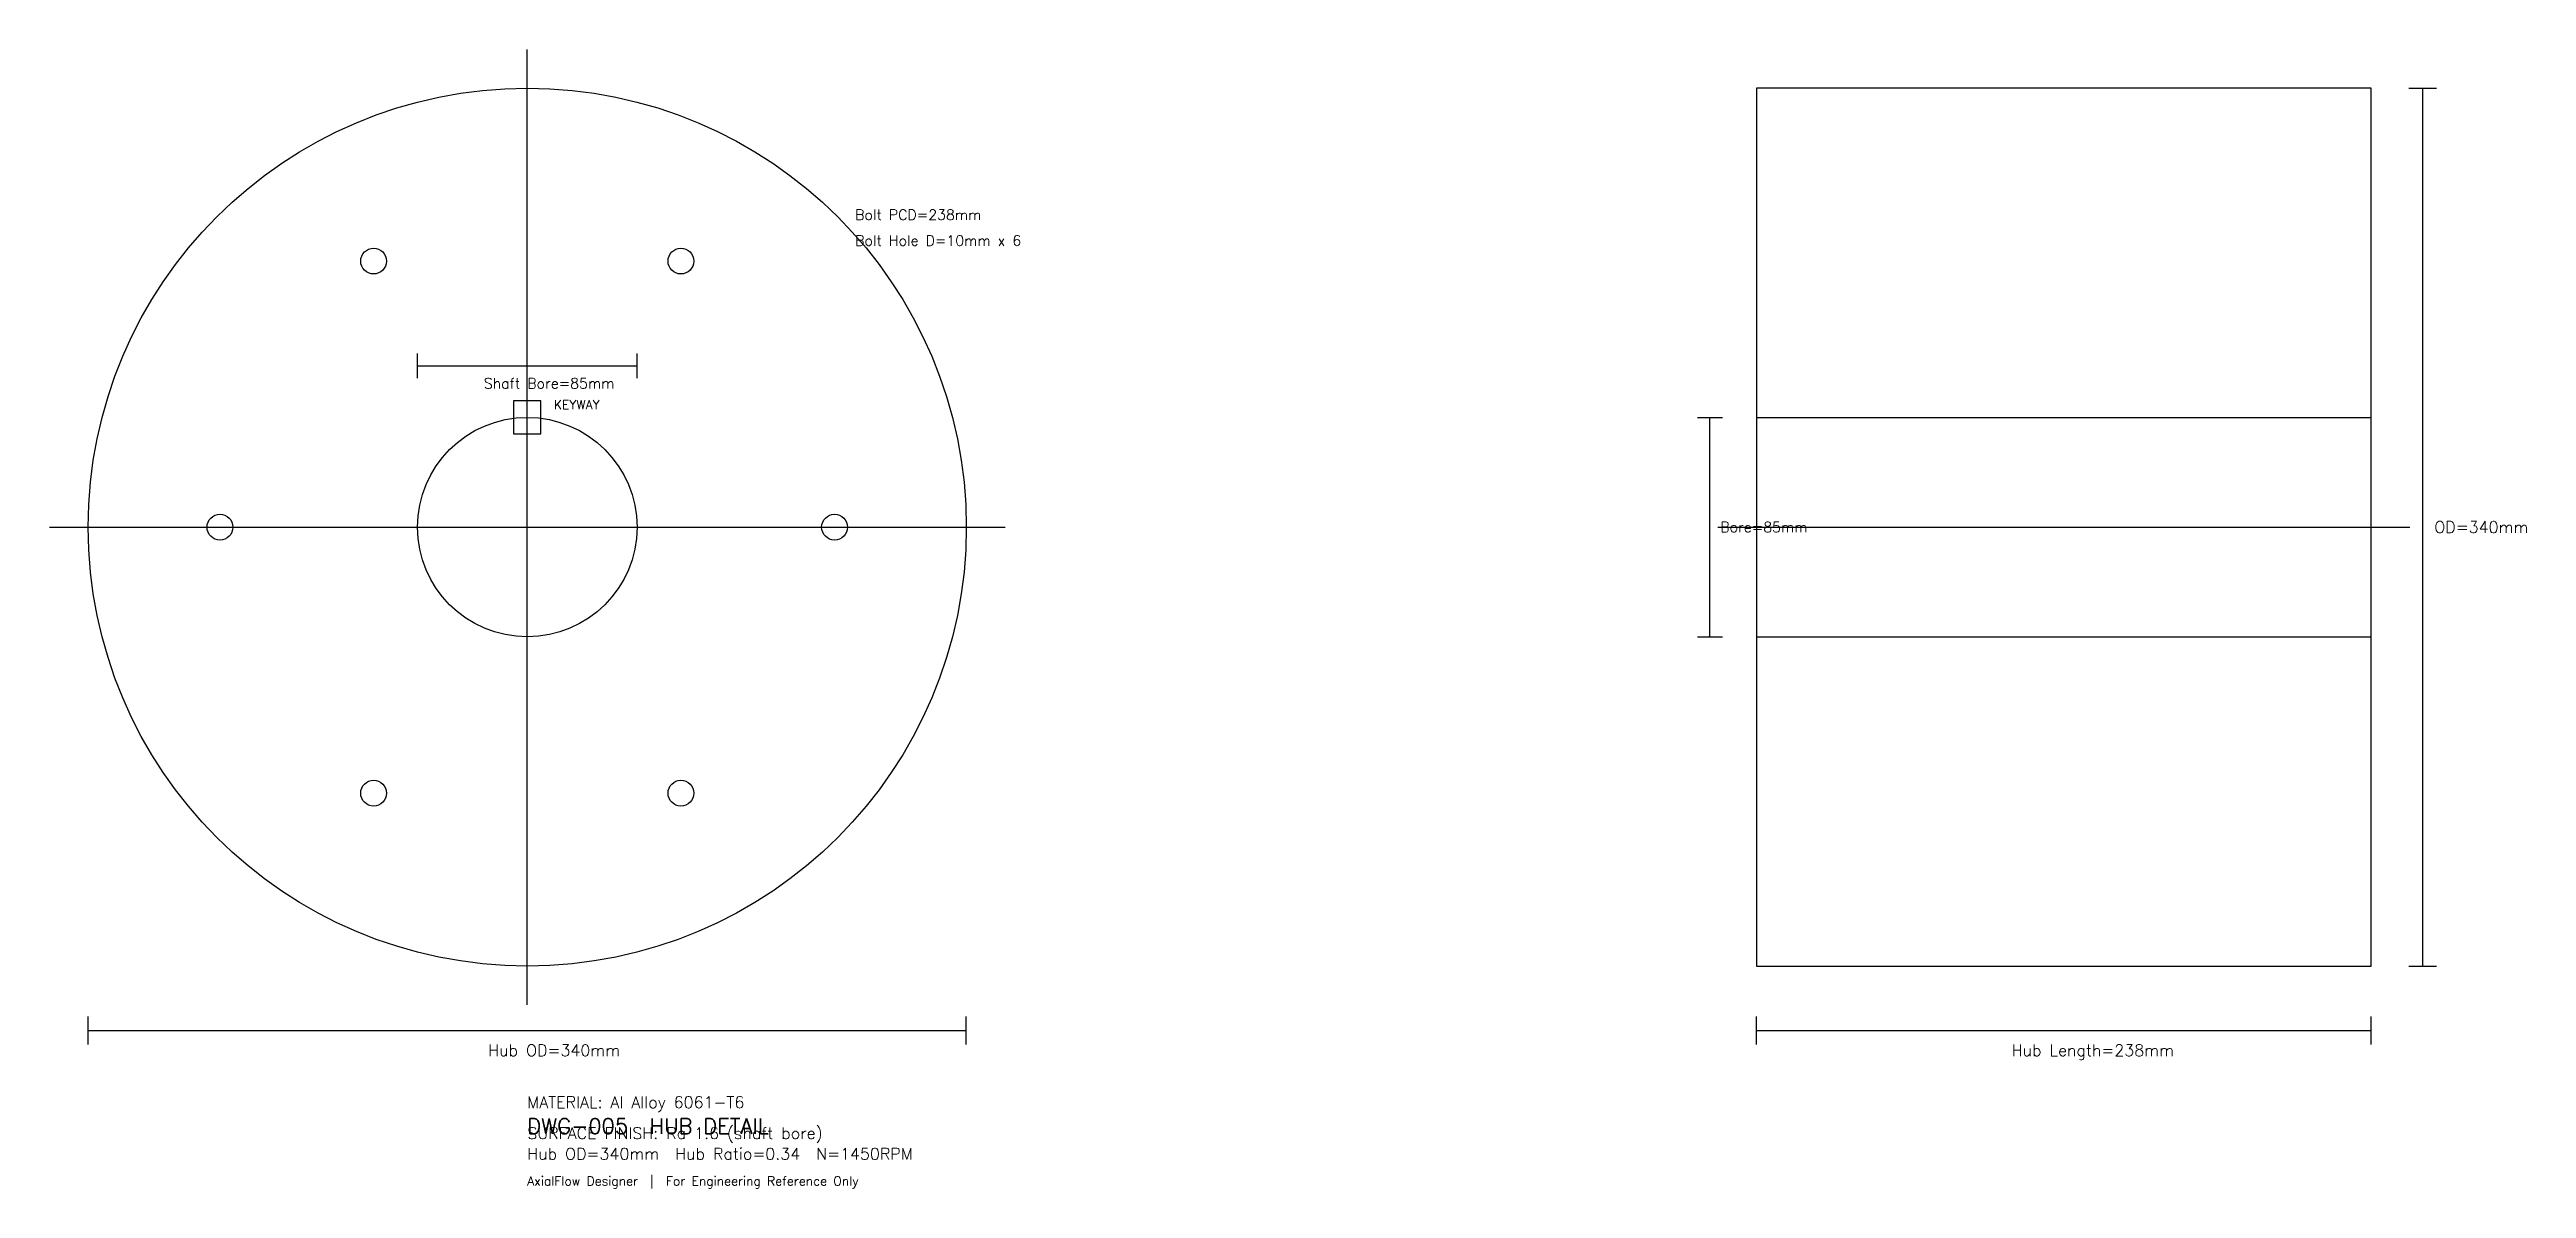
# Model space of a CAD drawing. Extents: x -185 to 774, y -256 to 185.
import ezdxf

# ---------------------------------------------------------------- set-up
doc = ezdxf.new("R2010")
doc.units = 0
for name, color, linetype in [('ANNOTATION', 3, 'Continuous'), ('CENTERLINE', 1, 'Continuous'), ('DIMENSIONS', 7, 'Continuous'), ('HUB', 9, 'Continuous'), ('TITLE_BLOCK', 5, 'Continuous')]:
    doc.layers.add(name, color=color, linetype=linetype)
doc.styles.get("Standard").update_dxf_attribs({"font": 'simplex.shx'})

msp = doc.modelspace()

# ---------------------------------------------------------------- linework, layer by layer
at = {"layer": 'CENTERLINE'}
for p, q in [((0, -185), (0, 185)), ((476, 42.5), (714, 42.5)), ((-185, 0), (185, 0)), ((461, 0), (729, 0)), ((476, -42.5), (714, -42.5))]:
    msp.add_line(p, q, dxfattribs=at)
msp.add_circle((0, 0), 42.5, dxfattribs=at)
at = {"layer": 'DIMENSIONS'}
for p, q in [((728.6, 170), (739.4, 170)), ((734, -170), (734, 170)), ((-42.5, 57.7), (-42.5, 67.3)), ((42.5, 57.7), (42.5, 67.3)), ((-42.5, 62.5), (42.5, 62.5)), ((453.2, 42.5), (462.8, 42.5)), ((458, -42.5), (458, 42.5)), ((453.2, -42.5), (462.8, -42.5)), ((728.6, -170), (739.4, -170)), ((-170, -200.4), (-170, -189.6)), ((170, -200.4), (170, -189.6)), ((476, -200.4), (476, -189.6)), ((714, -200.4), (714, -189.6)), ((-170, -195), (170, -195)), ((476, -195), (714, -195))]:
    msp.add_line(p, q, dxfattribs=at)
at = {"layer": 'HUB'}
for points in [[(476, -170), (714, -170), (714, 170), (476, 170)], [(-5.31, 36.12), (5.31, 36.12), (5.31, 48.88), (-5.31, 48.88)]]:
    msp.add_lwpolyline(points, close=True, dxfattribs=at)
for centre, radius in [((0, 0), 170), ((-59.5, 103.06), 5), ((59.5, 103.06), 5), ((-119, 0), 5), ((119, 0), 5), ((-59.5, -103.06), 5), ((59.5, -103.06), 5)]:
    msp.add_circle(centre, radius, dxfattribs=at)

# ---------------------------------------------------------------- texts
at = {"layer": 'ANNOTATION'}
for s, height, p in [('KEYWAY', 3.5, (10.31, 45.69)), ('MATERIAL: Al Alloy 6061-T6', 4.5, (0, -225)), ('SURFACE FINISH: Ra 1.6 (shaft bore)', 4.5, (0, -237)), ('Hub OD=340mm  Hub Ratio=0.34  N=1450RPM', 4.5, (0, -245)), ('AxialFlow Designer  |  For Engineering Reference Only', 3.5, (0, -255))]:
    msp.add_text(s, height=height, dxfattribs=at).set_placement(p)
at = {"layer": 'DIMENSIONS'}
for s, height, p in [('Bolt PCD=238mm', 4, (127, 119)), ('Bolt Hole D=10mm x 6', 4, (127, 109)), ('Shaft Bore=85mm', 4, (-16.8, 53.7)), ('Bore=85mm', 4, (462, -2)), ('OD=340mm', 4.5, (738.5, -2.25)), ('Hub OD=340mm', 4.5, (-15.12, -204.9)), ('Hub Length=238mm', 4.5, (574.84, -204.9))]:
    msp.add_text(s, height=height, dxfattribs=at).set_placement(p)
at = {"layer": 'TITLE_BLOCK'}
msp.add_text('DWG-005  HUB DETAIL', height=6, dxfattribs=at).set_placement((0, -235))

doc.saveas('drawing.dxf')
